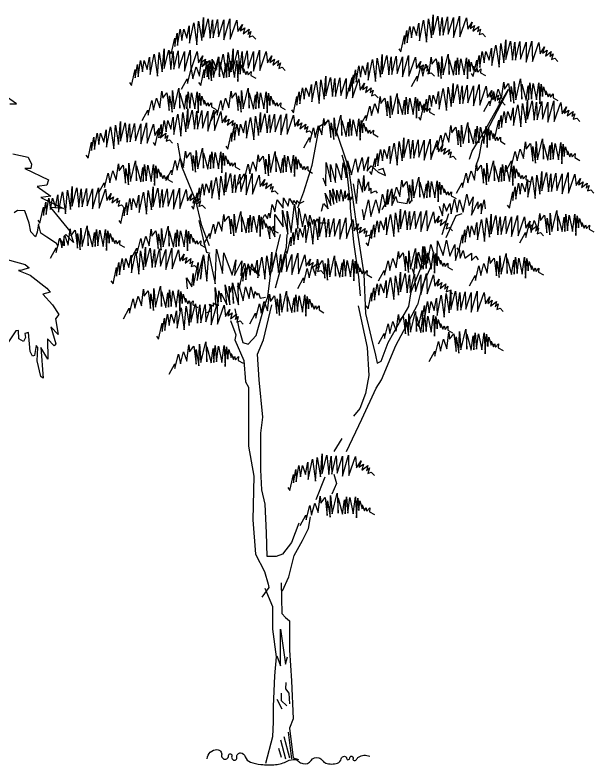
# Model space of a CAD drawing. Header units: millimetres. Extents: x 147.4 to 160.7, y 345.5 to 354.4.
# Drawn here: x 154.05 to 160.68, y 345.82 to 354.41 of the extents above; entities that cross this region are included whole.
import ezdxf

# ---------------------------------------------------------------- set-up
doc = ezdxf.new("R2010")
doc.units = ezdxf.units.MM
doc.header["$LTSCALE"] = 0.1
doc.layers.add('P-ARVORE', color=114, linetype='Continuous')

# ---------------------------------------------------------------- blocks, each defined once
blk = doc.blocks.new('A$C261E4DE9')
at = {"layer": 'P-ARVORE', "linetype": 'Continuous'}
for points in [[(0.8017, 4.3599), (0.8143, 4.3412), (0.8363, 4.4403), (0.8363, 4.388), (0.8504, 4.4703), (0.8536, 4.3955), (0.8693, 4.4946), (0.8803, 4.4254), (0.8913, 4.4946), (0.9101, 4.4403), (0.9243, 4.5151), (0.9274, 4.4085), (0.9525, 4.5339), (0.9714, 4.3992), (0.9824, 4.5432), (1.0012, 4.4254), (1.0122, 4.5656), (1.0122, 4.446), (1.0405, 4.5582), (1.0531, 4.4403), (1.0672, 4.5507), (1.0719, 4.4422), (1.0986, 4.5544), (1.1033, 4.4478), (1.1363, 4.5507), (1.1363, 4.4291), (1.1725, 4.5582), (1.1756, 4.4329), (1.2149, 4.5488), (1.2227, 4.4796), (1.2494, 4.5226), (1.2369, 4.4834), (1.2652, 4.5021), (1.2542, 4.4665), (1.2903, 4.4946), (1.2824, 4.4628), (1.3013, 4.4796), (1.2919, 4.446), (1.3123, 4.4534), (1.3311, 4.4329)], [(2.2048, 4.3753), (2.2173, 4.3566), (2.2393, 4.4557), (2.2393, 4.4034), (2.2535, 4.4857), (2.2566, 4.4109), (2.2723, 4.51), (2.2833, 4.4408), (2.2943, 4.51), (2.3132, 4.4557), (2.3273, 4.5306), (2.3304, 4.424), (2.3556, 4.5493), (2.3744, 4.4146), (2.3854, 4.5586), (2.4043, 4.4408), (2.4153, 4.5811), (2.4153, 4.4614), (2.4435, 4.5736), (2.4561, 4.4557), (2.4702, 4.5661), (2.475, 4.4576), (2.5017, 4.5698), (2.5064, 4.4632), (2.5394, 4.5661), (2.5394, 4.4445), (2.5755, 4.5736), (2.5786, 4.4483), (2.6179, 4.5642), (2.6258, 4.495), (2.6525, 4.538), (2.6399, 4.4988), (2.6682, 4.5175), (2.6572, 4.4819), (2.6933, 4.51), (2.6855, 4.4782), (2.7043, 4.495), (2.6949, 4.4614), (2.7153, 4.4688), (2.7342, 4.4483)], [(2.6476, 4.2237), (2.6601, 4.205), (2.6821, 4.3041), (2.6821, 4.2518), (2.6963, 4.3341), (2.6994, 4.2593), (2.7151, 4.3584), (2.7261, 4.2892), (2.7371, 4.3584), (2.756, 4.3041), (2.7701, 4.3789), (2.7732, 4.2723), (2.7984, 4.3977), (2.8172, 4.263), (2.8282, 4.407), (2.8471, 4.2892), (2.8581, 4.4294), (2.8581, 4.3097), (2.8863, 4.422), (2.8989, 4.3041), (2.913, 4.4145), (2.9178, 4.306), (2.9445, 4.4182), (2.9492, 4.3116), (2.9822, 4.4145), (2.9822, 4.2929), (3.0183, 4.422), (3.0214, 4.2967), (3.0607, 4.4126), (3.0686, 4.3434), (3.0953, 4.3864), (3.0827, 4.3472), (3.111, 4.3659), (3.1, 4.3303), (3.1361, 4.3584), (3.1283, 4.3266), (3.1471, 4.3434), (3.1377, 4.3097), (3.1581, 4.3172), (3.177, 4.2967)], [(0.5606, 4.1683), (0.5732, 4.1495), (0.5952, 4.2487), (0.5952, 4.1963), (0.6093, 4.2786), (0.6124, 4.2038), (0.6281, 4.3029), (0.6391, 4.2337), (0.6501, 4.3029), (0.669, 4.2487), (0.6831, 4.3235), (0.6863, 4.2169), (0.7114, 4.3422), (0.7303, 4.2075), (0.7413, 4.3515), (0.7601, 4.2337), (0.7711, 4.374), (0.7711, 4.2543), (0.7994, 4.3665), (0.8119, 4.2487), (0.8261, 4.359), (0.8308, 4.2505), (0.8575, 4.3628), (0.8622, 4.2562), (0.8952, 4.359), (0.8952, 4.2374), (0.9313, 4.3665), (0.9345, 4.2412), (0.9737, 4.3571), (0.9816, 4.2879), (1.0083, 4.331), (0.9957, 4.2917), (1.024, 4.3104), (1.013, 4.2749), (1.0492, 4.3029), (1.0413, 4.2711), (1.0601, 4.2879), (1.0507, 4.2543), (1.0711, 4.2618), (1.09, 4.2412)], [(0.9824, 4.1683), (0.995, 4.1495), (1.017, 4.2487), (1.017, 4.1963), (1.0311, 4.2786), (1.0343, 4.2038), (1.05, 4.3029), (1.061, 4.2337), (1.072, 4.3029), (1.0908, 4.2487), (1.105, 4.3235), (1.1081, 4.2169), (1.1332, 4.3422), (1.1521, 4.2075), (1.1631, 4.3515), (1.1819, 4.2337), (1.1929, 4.374), (1.1929, 4.2543), (1.2212, 4.3665), (1.2338, 4.2487), (1.2479, 4.359), (1.2526, 4.2505), (1.2793, 4.3628), (1.284, 4.2562), (1.317, 4.359), (1.317, 4.2374), (1.3532, 4.3665), (1.3563, 4.2412), (1.3956, 4.3571), (1.4034, 4.2879), (1.4301, 4.331), (1.4176, 4.2917), (1.4459, 4.3104), (1.4349, 4.2749), (1.471, 4.3029), (1.4631, 4.2711), (1.482, 4.2879), (1.4726, 4.2543), (1.493, 4.2618), (1.5118, 4.2412)], [(0.8787, 4.128), (0.9133, 4.1916), (0.9148, 4.1617), (0.9368, 4.2496), (0.9478, 4.1916), (0.9667, 4.2645), (0.9871, 4.2066), (0.9997, 4.3076), (1.0044, 4.2645), (1.0295, 4.2982), (1.0437, 4.1897), (1.0452, 4.2795), (1.0609, 4.1785), (1.0641, 4.3113), (1.0735, 4.1991), (1.1033, 4.3263), (1.1096, 4.2028), (1.1096, 4.2945), (1.1363, 4.1972), (1.1489, 4.2851), (1.152, 4.1991), (1.1599, 4.3038), (1.1693, 4.2028), (1.1803, 4.2982), (1.2007, 4.1991), (1.2149, 4.3038), (1.2212, 4.1748), (1.229, 4.2945), (1.2369, 4.2197), (1.2432, 4.2776), (1.2573, 4.229), (1.2573, 4.2533), (1.2714, 4.2178), (1.2793, 4.2384), (1.2856, 4.2159), (1.3029, 4.2365), (1.3013, 4.2122), (1.3311, 4.1953)], [(1.8927, 4.135), (1.9053, 4.1163), (1.9273, 4.2154), (1.9273, 4.163), (1.9414, 4.2453), (1.9445, 4.1705), (1.9602, 4.2696), (1.9712, 4.2004), (1.9822, 4.2696), (2.0011, 4.2154), (2.0152, 4.2902), (2.0184, 4.1836), (2.0435, 4.3089), (2.0624, 4.1742), (2.0734, 4.3183), (2.0922, 4.2004), (2.1032, 4.3407), (2.1032, 4.221), (2.1315, 4.3332), (2.144, 4.2154), (2.1582, 4.3257), (2.1629, 4.2173), (2.1896, 4.3295), (2.1943, 4.2229), (2.2273, 4.3257), (2.2273, 4.2042), (2.2634, 4.3332), (2.2666, 4.2079), (2.3059, 4.3239), (2.3137, 4.2547), (2.3404, 4.2977), (2.3278, 4.2584), (2.3561, 4.2771), (2.3451, 4.2416), (2.3813, 4.2696), (2.3734, 4.2378), (2.3923, 4.2547), (2.3828, 4.221), (2.4032, 4.2285), (2.4221, 4.2079)], [(2.2817, 4.1434), (2.3163, 4.207), (2.3179, 4.1771), (2.3399, 4.265), (2.3509, 4.207), (2.3697, 4.2799), (2.3901, 4.222), (2.4027, 4.323), (2.4074, 4.2799), (2.4325, 4.3136), (2.4467, 4.2051), (2.4483, 4.2949), (2.464, 4.1939), (2.4671, 4.3267), (2.4765, 4.2145), (2.5064, 4.3417), (2.5127, 4.2182), (2.5127, 4.3099), (2.5394, 4.2126), (2.5519, 4.3005), (2.5551, 4.2145), (2.5629, 4.3192), (2.5724, 4.2182), (2.5833, 4.3136), (2.6038, 4.2145), (2.6179, 4.3192), (2.6242, 4.1902), (2.632, 4.3099), (2.6399, 4.2351), (2.6462, 4.293), (2.6603, 4.2444), (2.6603, 4.2687), (2.6745, 4.2332), (2.6823, 4.2538), (2.6886, 4.2313), (2.7059, 4.2519), (2.7043, 4.2276), (2.7342, 4.2107)], [(1.5486, 4.0019), (1.5611, 3.9831), (1.5831, 4.0823), (1.5831, 4.0299), (1.5973, 4.1122), (1.6004, 4.0374), (1.6161, 4.1365), (1.6271, 4.0673), (1.6381, 4.1365), (1.657, 4.0823), (1.6711, 4.1571), (1.6742, 4.0505), (1.6994, 4.1758), (1.7182, 4.0411), (1.7292, 4.1851), (1.7481, 4.0673), (1.7591, 4.2076), (1.7591, 4.0879), (1.7874, 4.2001), (1.7999, 4.0823), (1.8141, 4.1926), (1.8188, 4.0841), (1.8455, 4.1964), (1.8502, 4.0898), (1.8832, 4.1926), (1.8832, 4.071), (1.9193, 4.2001), (1.9225, 4.0748), (1.9617, 4.1907), (1.9696, 4.1215), (1.9963, 4.1646), (1.9837, 4.1253), (2.012, 4.144), (2.001, 4.1085), (2.0371, 4.1365), (2.0293, 4.1047), (2.0481, 4.1215), (2.0387, 4.0879), (2.0591, 4.0954), (2.078, 4.0748)], [(2.7245, 3.9918), (2.7591, 4.0554), (2.7607, 4.0255), (2.7827, 4.1134), (2.7937, 4.0554), (2.8125, 4.1283), (2.8329, 4.0704), (2.8455, 4.1714), (2.8502, 4.1283), (2.8753, 4.162), (2.8895, 4.0535), (2.8911, 4.1433), (2.9068, 4.0423), (2.9099, 4.1751), (2.9193, 4.0629), (2.9492, 4.1901), (2.9555, 4.0666), (2.9555, 4.1583), (2.9822, 4.061), (2.9947, 4.1489), (2.9979, 4.0629), (3.0057, 4.1676), (3.0152, 4.0666), (3.0262, 4.162), (3.0466, 4.0629), (3.0607, 4.1676), (3.067, 4.0386), (3.0748, 4.1583), (3.0827, 4.0834), (3.089, 4.1414), (3.1031, 4.0928), (3.1031, 4.1171), (3.1173, 4.0816), (3.1251, 4.1022), (3.1314, 4.0797), (3.1487, 4.1003), (3.1471, 4.076), (3.177, 4.0591)], [(0.6376, 3.9363), (0.6721, 3.9999), (0.6737, 3.97), (0.6957, 4.0579), (0.7067, 3.9999), (0.7255, 4.0729), (0.746, 4.0149), (0.7585, 4.1159), (0.7632, 4.0729), (0.7884, 4.1065), (0.8025, 3.9981), (0.8041, 4.0878), (0.8198, 3.9868), (0.8229, 4.1196), (0.8324, 4.0074), (0.8622, 4.1346), (0.8685, 4.0112), (0.8685, 4.1028), (0.8952, 4.0055), (0.9078, 4.0934), (0.9109, 4.0074), (0.9188, 4.1121), (0.9282, 4.0112), (0.9392, 4.1065), (0.9596, 4.0074), (0.9737, 4.1121), (0.98, 3.9831), (0.9879, 4.1028), (0.9957, 4.028), (1.002, 4.086), (1.0162, 4.0373), (1.0162, 4.0616), (1.0303, 4.0261), (1.0382, 4.0467), (1.0444, 4.0242), (1.0617, 4.0448), (1.0601, 4.0205), (1.09, 4.0037)], [(1.0594, 3.9363), (1.094, 3.9999), (1.0955, 3.97), (1.1175, 4.0579), (1.1285, 3.9999), (1.1474, 4.0729), (1.1678, 4.0149), (1.1804, 4.1159), (1.1851, 4.0729), (1.2102, 4.1065), (1.2243, 3.9981), (1.2259, 4.0878), (1.2416, 3.9868), (1.2448, 4.1196), (1.2542, 4.0074), (1.284, 4.1346), (1.2903, 4.0112), (1.2903, 4.1028), (1.317, 4.0055), (1.3296, 4.0934), (1.3327, 4.0074), (1.3406, 4.1121), (1.35, 4.0112), (1.361, 4.1065), (1.3814, 4.0074), (1.3956, 4.1121), (1.4019, 3.9831), (1.4097, 4.1028), (1.4176, 4.028), (1.4239, 4.086), (1.438, 4.0373), (1.438, 4.0616), (1.4521, 4.0261), (1.46, 4.0467), (1.4663, 4.0242), (1.4836, 4.0448), (1.482, 4.0205), (1.5118, 4.0037)], [(2.3256, 3.9575), (2.3382, 3.9388), (2.3602, 4.0379), (2.3602, 3.9855), (2.3743, 4.0678), (2.3775, 3.993), (2.3932, 4.0921), (2.4042, 4.0229), (2.4152, 4.0921), (2.434, 4.0379), (2.4482, 4.1127), (2.4513, 4.0061), (2.4764, 4.1314), (2.4953, 3.9968), (2.5063, 4.1408), (2.5251, 4.0229), (2.5361, 4.1632), (2.5361, 4.0435), (2.5644, 4.1557), (2.577, 4.0379), (2.5911, 4.1482), (2.5958, 4.0398), (2.6225, 4.152), (2.6273, 4.0454), (2.6602, 4.1482), (2.6602, 4.0267), (2.6964, 4.1557), (2.6995, 4.0304), (2.7388, 4.1464), (2.7466, 4.0772), (2.7733, 4.1202), (2.7608, 4.0809), (2.7891, 4.0996), (2.7781, 4.0641), (2.8142, 4.0921), (2.8063, 4.0603), (2.8252, 4.0772), (2.8158, 4.0435), (2.8362, 4.051), (2.855, 4.0304)], [(2.637, 3.7012), (2.6527, 3.7498), (2.7281, 3.8714), (2.8098, 4.0154), (2.8758, 4.1257), (2.7124, 3.8153), (2.6936, 3.7124), (2.6731, 3.6526)], [(1.9697, 3.9031), (2.0042, 3.9666), (2.0058, 3.9367), (2.0278, 4.0246), (2.0388, 3.9666), (2.0576, 4.0396), (2.0781, 3.9816), (2.0906, 4.0826), (2.0953, 4.0396), (2.1205, 4.0733), (2.1346, 3.9648), (2.1362, 4.0546), (2.1519, 3.9536), (2.155, 4.0863), (2.1645, 3.9741), (2.1943, 4.1013), (2.2006, 3.9779), (2.2006, 4.0695), (2.2273, 3.9723), (2.2399, 4.0602), (2.243, 3.9741), (2.2509, 4.0789), (2.2603, 3.9779), (2.2713, 4.0733), (2.2917, 3.9741), (2.3059, 4.0789), (2.3121, 3.9498), (2.32, 4.0695), (2.3278, 3.9947), (2.3341, 4.0527), (2.3483, 4.0041), (2.3483, 4.0284), (2.3624, 3.9928), (2.3703, 4.0134), (2.3765, 3.991), (2.3938, 4.0115), (2.3923, 3.9872), (2.4221, 3.9704)], [(2.7808, 3.8576), (2.7933, 3.8389), (2.8153, 3.9381), (2.8153, 3.8857), (2.8295, 3.968), (2.8326, 3.8932), (2.8483, 3.9923), (2.8593, 3.9231), (2.8703, 3.9923), (2.8892, 3.9381), (2.9033, 4.0129), (2.9064, 3.9063), (2.9316, 4.0316), (2.9504, 3.8969), (2.9614, 4.0409), (2.9803, 3.9231), (2.9913, 4.0634), (2.9913, 3.9437), (3.0195, 4.0559), (3.0321, 3.9381), (3.0463, 4.0484), (3.051, 3.9399), (3.0777, 4.0521), (3.0824, 3.9455), (3.1154, 4.0484), (3.1154, 3.9268), (3.1515, 4.0559), (3.1546, 3.9306), (3.1939, 4.0465), (3.2018, 3.9773), (3.2285, 4.0203), (3.2159, 3.9811), (3.2442, 3.9998), (3.2332, 3.9642), (3.2693, 3.9923), (3.2615, 3.9605), (3.2803, 3.9773), (3.2709, 3.9437), (3.2913, 3.9511), (3.3102, 3.9306)], [(0.7049, 3.8022), (0.7175, 3.7835), (0.7395, 3.8826), (0.7395, 3.8302), (0.7536, 3.9125), (0.7567, 3.8377), (0.7725, 3.9368), (0.7835, 3.8676), (0.7944, 3.9368), (0.8133, 3.8826), (0.8274, 3.9574), (0.8306, 3.8508), (0.8557, 3.9761), (0.8746, 3.8414), (0.8856, 3.9855), (0.9044, 3.8676), (0.9154, 4.0079), (0.9154, 3.8882), (0.9437, 4.0004), (0.9563, 3.8826), (0.9704, 3.9929), (0.9751, 3.8845), (1.0018, 3.9967), (1.0065, 3.8901), (1.0395, 3.9929), (1.0395, 3.8714), (1.0756, 4.0004), (1.0788, 3.8751), (1.1181, 3.9911), (1.1259, 3.9219), (1.1526, 3.9649), (1.1401, 3.9256), (1.1683, 3.9443), (1.1573, 3.9088), (1.1935, 3.9368), (1.1856, 3.905), (1.2045, 3.9219), (1.195, 3.8882), (1.2155, 3.8957), (1.2343, 3.8751)], [(1.1489, 3.78), (1.1615, 3.7613), (1.1835, 3.8604), (1.1835, 3.808), (1.1976, 3.8903), (1.2008, 3.8155), (1.2165, 3.9146), (1.2275, 3.8454), (1.2385, 3.9146), (1.2573, 3.8604), (1.2715, 3.9352), (1.2746, 3.8286), (1.2997, 3.9539), (1.3186, 3.8193), (1.3296, 3.9633), (1.3484, 3.8454), (1.3594, 3.9857), (1.3594, 3.866), (1.3877, 3.9782), (1.4003, 3.8604), (1.4144, 3.9707), (1.4191, 3.8623), (1.4458, 3.9745), (1.4506, 3.8679), (1.4835, 3.9707), (1.4835, 3.8492), (1.5197, 3.9782), (1.5228, 3.8529), (1.5621, 3.9689), (1.5699, 3.8997), (1.5967, 3.9427), (1.5841, 3.9034), (1.6124, 3.9221), (1.6014, 3.8866), (1.6375, 3.9146), (1.6296, 3.8828), (1.6485, 3.8997), (1.6391, 3.866), (1.6595, 3.8735), (1.6783, 3.8529)], [(1.6255, 3.7699), (1.6601, 3.8335), (1.6617, 3.8036), (1.6837, 3.8915), (1.6947, 3.8335), (1.7135, 3.9065), (1.7339, 3.8485), (1.7465, 3.9495), (1.7512, 3.9065), (1.7764, 3.9401), (1.7905, 3.8317), (1.7921, 3.9214), (1.8078, 3.8204), (1.8109, 3.9532), (1.8203, 3.841), (1.8502, 3.9682), (1.8565, 3.8447), (1.8565, 3.9364), (1.8832, 3.8391), (1.8957, 3.927), (1.8989, 3.841), (1.9067, 3.9457), (1.9162, 3.8447), (1.9272, 3.9401), (1.9476, 3.841), (1.9617, 3.9457), (1.968, 3.8167), (1.9759, 3.9364), (1.9837, 3.8616), (1.99, 3.9196), (2.0041, 3.8709), (2.0041, 3.8952), (2.0183, 3.8597), (2.0261, 3.8803), (2.0324, 3.8578), (2.0497, 3.8784), (2.0481, 3.8541), (2.078, 3.8373)], [(0.2942, 3.7245), (0.3067, 3.7058), (0.3287, 3.8049), (0.3287, 3.7526), (0.3429, 3.8349), (0.346, 3.7601), (0.3617, 3.8592), (0.3727, 3.79), (0.3837, 3.8592), (0.4026, 3.8049), (0.4167, 3.8797), (0.4198, 3.7731), (0.445, 3.8984), (0.4638, 3.7638), (0.4748, 3.9078), (0.4937, 3.79), (0.5047, 3.9302), (0.5047, 3.8105), (0.533, 3.9228), (0.5455, 3.8049), (0.5597, 3.9153), (0.5644, 3.8068), (0.5911, 3.919), (0.5958, 3.8124), (0.6288, 3.9153), (0.6288, 3.7937), (0.6649, 3.9228), (0.6681, 3.7975), (0.7073, 3.9134), (0.7152, 3.8442), (0.7419, 3.8872), (0.7293, 3.848), (0.7576, 3.8667), (0.7466, 3.8311), (0.7827, 3.8592), (0.7749, 3.8274), (0.7937, 3.8442), (0.7843, 3.8105), (0.8047, 3.818), (0.8236, 3.7975)], [(2.4026, 3.7256), (2.4372, 3.7892), (2.4387, 3.7592), (2.4607, 3.8471), (2.4717, 3.7892), (2.4906, 3.8621), (2.511, 3.8041), (2.5236, 3.9051), (2.5283, 3.8621), (2.5534, 3.8958), (2.5676, 3.7873), (2.5691, 3.8771), (2.5848, 3.7761), (2.588, 3.9089), (2.5974, 3.7966), (2.6273, 3.9238), (2.6335, 3.8004), (2.6335, 3.892), (2.6602, 3.7948), (2.6728, 3.8827), (2.6759, 3.7966), (2.6838, 3.9014), (2.6932, 3.8004), (2.7042, 3.8958), (2.7246, 3.7966), (2.7388, 3.9014), (2.7451, 3.7723), (2.7529, 3.892), (2.7608, 3.8172), (2.7671, 3.8752), (2.7812, 3.8266), (2.7812, 3.8509), (2.7953, 3.8153), (2.8032, 3.8359), (2.8095, 3.8135), (2.8268, 3.834), (2.8252, 3.8097), (2.855, 3.7929)], [(2.0259, 3.6247), (2.0385, 3.606), (2.0605, 3.7051), (2.0605, 3.6527), (2.0746, 3.735), (2.0777, 3.6602), (2.0935, 3.7593), (2.1045, 3.6901), (2.1155, 3.7593), (2.1343, 3.7051), (2.1484, 3.7799), (2.1516, 3.6733), (2.1767, 3.7986), (2.1956, 3.664), (2.2066, 3.808), (2.2254, 3.6901), (2.2364, 3.8304), (2.2364, 3.7107), (2.2647, 3.8229), (2.2773, 3.7051), (2.2914, 3.8154), (2.2961, 3.707), (2.3228, 3.8192), (2.3275, 3.7126), (2.3605, 3.8154), (2.3605, 3.6939), (2.3966, 3.8229), (2.3998, 3.6976), (2.4391, 3.8136), (2.4469, 3.7444), (2.4736, 3.7874), (2.4611, 3.7481), (2.4893, 3.7668), (2.4783, 3.7313), (2.5145, 3.7593), (2.5066, 3.7275), (2.5255, 3.7444), (2.516, 3.7107), (2.5365, 3.7182), (2.5553, 3.6976)], [(2.8577, 3.6257), (2.8923, 3.6893), (2.8939, 3.6594), (2.9159, 3.7473), (2.9269, 3.6893), (2.9457, 3.7623), (2.9661, 3.7043), (2.9787, 3.8053), (2.9834, 3.7623), (3.0086, 3.7959), (3.0227, 3.6874), (3.0243, 3.7772), (3.04, 3.6762), (3.0431, 3.809), (3.0525, 3.6968), (3.0824, 3.824), (3.0887, 3.7005), (3.0887, 3.7922), (3.1154, 3.6949), (3.1279, 3.7828), (3.1311, 3.6968), (3.1389, 3.8015), (3.1484, 3.7005), (3.1594, 3.7959), (3.1798, 3.6968), (3.1939, 3.8015), (3.2002, 3.6725), (3.2081, 3.7922), (3.2159, 3.7174), (3.2222, 3.7753), (3.2363, 3.7267), (3.2363, 3.751), (3.2505, 3.7155), (3.2583, 3.7361), (3.2646, 3.7136), (3.2819, 3.7342), (3.2803, 3.7099), (3.3102, 3.6931)], [(0.7819, 3.5703), (0.8164, 3.6338), (0.818, 3.6039), (0.84, 3.6918), (0.851, 3.6338), (0.8699, 3.7068), (0.8903, 3.6488), (0.9028, 3.7498), (0.9076, 3.7068), (0.9327, 3.7405), (0.9468, 3.632), (0.9484, 3.7217), (0.9641, 3.6208), (0.9673, 3.7535), (0.9767, 3.6413), (1.0065, 3.7685), (1.0128, 3.6451), (1.0128, 3.7367), (1.0395, 3.6395), (1.0521, 3.7274), (1.0552, 3.6413), (1.0631, 3.7461), (1.0725, 3.6451), (1.0835, 3.7405), (1.1039, 3.6413), (1.1181, 3.7461), (1.1243, 3.617), (1.1322, 3.7367), (1.1401, 3.6619), (1.1463, 3.7199), (1.1605, 3.6713), (1.1605, 3.6956), (1.1746, 3.66), (1.1825, 3.6806), (1.1888, 3.6582), (1.206, 3.6787), (1.2045, 3.6544), (1.2343, 3.6376)], [(1.2259, 3.5481), (1.2605, 3.6117), (1.262, 3.5817), (1.284, 3.6696), (1.295, 3.6117), (1.3139, 3.6846), (1.3343, 3.6266), (1.3469, 3.7276), (1.3516, 3.6846), (1.3767, 3.7183), (1.3909, 3.6098), (1.3924, 3.6996), (1.4081, 3.5986), (1.4113, 3.7314), (1.4207, 3.6191), (1.4506, 3.7463), (1.4568, 3.6229), (1.4568, 3.7145), (1.4835, 3.6173), (1.4961, 3.7052), (1.4993, 3.6191), (1.5071, 3.7239), (1.5165, 3.6229), (1.5275, 3.7183), (1.548, 3.6191), (1.5621, 3.7239), (1.5684, 3.5948), (1.5762, 3.7145), (1.5841, 3.6397), (1.5904, 3.6977), (1.6045, 3.6491), (1.6045, 3.6734), (1.6186, 3.6378), (1.6265, 3.6584), (1.6328, 3.636), (1.6501, 3.6565), (1.6485, 3.6322), (1.6783, 3.6154)], [(1.74, 3.5871), (1.7589, 3.5366), (1.762, 3.6806), (1.7903, 3.5628), (1.7871, 3.6675), (1.8186, 3.5572), (1.8233, 3.6731), (1.8547, 3.574), (1.8657, 3.6769), (1.883, 3.5871), (1.8908, 3.69), (1.916, 3.6039), (1.9411, 3.7031), (1.9552, 3.6208), (1.9804, 3.7105), (1.9914, 3.6301), (2.0196, 3.7143), (2.0118, 3.6264), (2.0369, 3.66), (2.0793, 3.6208), (2.1233, 3.6002), (2.1092, 3.6432), (2.0793, 3.6339)], [(0.3711, 3.4926), (0.4057, 3.5562), (0.4073, 3.5263), (0.4293, 3.6142), (0.4403, 3.5562), (0.4591, 3.6291), (0.4795, 3.5712), (0.4921, 3.6721), (0.4968, 3.6291), (0.522, 3.6628), (0.5361, 3.5543), (0.5377, 3.6441), (0.5534, 3.5431), (0.5565, 3.6759), (0.5659, 3.5637), (0.5958, 3.6909), (0.6021, 3.5674), (0.6021, 3.6591), (0.6288, 3.5618), (0.6413, 3.6497), (0.6445, 3.5637), (0.6523, 3.6684), (0.6618, 3.5674), (0.6728, 3.6628), (0.6932, 3.5637), (0.7073, 3.6684), (0.7136, 3.5394), (0.7215, 3.6591), (0.7293, 3.5842), (0.7356, 3.6422), (0.7497, 3.5936), (0.7497, 3.6179), (0.7639, 3.5824), (0.7717, 3.6029), (0.778, 3.5805), (0.7953, 3.6011), (0.7937, 3.5768), (0.8236, 3.5599)], [(2.558, 3.4926), (2.5926, 3.5562), (2.5942, 3.5263), (2.6161, 3.6142), (2.6271, 3.5562), (2.646, 3.6291), (2.6664, 3.5712), (2.679, 3.6721), (2.6837, 3.6291), (2.7088, 3.6628), (2.723, 3.5543), (2.7245, 3.6441), (2.7402, 3.5431), (2.7434, 3.6759), (2.7528, 3.5637), (2.7827, 3.6909), (2.7889, 3.5674), (2.7889, 3.6591), (2.8157, 3.5618), (2.8282, 3.6497), (2.8314, 3.5637), (2.8392, 3.6684), (2.8486, 3.5674), (2.8596, 3.6628), (2.8801, 3.5637), (2.8942, 3.6684), (2.9005, 3.5394), (2.9083, 3.6591), (2.9162, 3.5842), (2.9225, 3.6422), (2.9366, 3.5936), (2.9366, 3.6179), (2.9508, 3.5824), (2.9586, 3.6029), (2.9649, 3.5805), (2.9822, 3.6011), (2.9806, 3.5768), (3.0104, 3.5599)], [(2.8677, 3.4201), (2.8803, 3.4014), (2.9023, 3.5005), (2.9023, 3.4481), (2.9164, 3.5304), (2.9196, 3.4556), (2.9353, 3.5547), (2.9463, 3.4855), (2.9573, 3.5547), (2.9761, 3.5005), (2.9903, 3.5753), (2.9934, 3.4687), (3.0185, 3.594), (3.0374, 3.4593), (3.0484, 3.6033), (3.0672, 3.4855), (3.0782, 3.6258), (3.0782, 3.5061), (3.1065, 3.6183), (3.1191, 3.5005), (3.1332, 3.6108), (3.1379, 3.5024), (3.1646, 3.6146), (3.1693, 3.508), (3.2023, 3.6108), (3.2023, 3.4893), (3.2385, 3.6183), (3.2416, 3.493), (3.2809, 3.609), (3.2887, 3.5398), (3.3154, 3.5828), (3.3029, 3.5435), (3.3311, 3.5622), (3.3202, 3.5267), (3.3563, 3.5547), (3.3484, 3.5229), (3.3673, 3.5398), (3.3579, 3.5061), (3.3783, 3.5136), (3.3971, 3.493)], [(0.938, 3.4139), (0.9506, 3.3952), (0.9726, 3.4943), (0.9726, 3.442), (0.9867, 3.5242), (0.9899, 3.4494), (1.0056, 3.5486), (1.0166, 3.4794), (1.0276, 3.5486), (1.0464, 3.4943), (1.0606, 3.5691), (1.0637, 3.4625), (1.0888, 3.5878), (1.1077, 3.4532), (1.1187, 3.5972), (1.1375, 3.4794), (1.1485, 3.6196), (1.1485, 3.4999), (1.1768, 3.6121), (1.1894, 3.4943), (1.2035, 3.6047), (1.2082, 3.4962), (1.2349, 3.6084), (1.2396, 3.5018), (1.2726, 3.6047), (1.2726, 3.4831), (1.3088, 3.6121), (1.3119, 3.4868), (1.3512, 3.6028), (1.359, 3.5336), (1.3857, 3.5766), (1.3732, 3.5373), (1.4014, 3.556), (1.3905, 3.5205), (1.4266, 3.5486), (1.4187, 3.5168), (1.4376, 3.5336), (1.4282, 3.4999), (1.4486, 3.5074), (1.4674, 3.4868)], [(1.927, 3.5497), (1.9474, 3.43), (1.9584, 3.5796), (1.9835, 3.4992), (1.9914, 3.6002), (1.9945, 3.5067), (2.0196, 3.5628), (2.0228, 3.5067), (2.0338, 3.5235), (2.0338, 3.4936), (2.0621, 3.5067), (2.0731, 3.4936)], [(2.1029, 3.3928), (2.1374, 3.4564), (2.139, 3.4264), (2.161, 3.5143), (2.172, 3.4564), (2.1909, 3.5293), (2.2113, 3.4713), (2.2238, 3.5723), (2.2286, 3.5293), (2.2537, 3.563), (2.2678, 3.4545), (2.2694, 3.5443), (2.2851, 3.4433), (2.2883, 3.576), (2.2977, 3.4638), (2.3275, 3.591), (2.3338, 3.4676), (2.3338, 3.5592), (2.3605, 3.462), (2.3731, 3.5499), (2.3762, 3.4638), (2.3841, 3.5686), (2.3935, 3.4676), (2.4045, 3.563), (2.4249, 3.4638), (2.4391, 3.5686), (2.4453, 3.4395), (2.4532, 3.5592), (2.4611, 3.4844), (2.4673, 3.5424), (2.4815, 3.4938), (2.4815, 3.5181), (2.4956, 3.4825), (2.5035, 3.5031), (2.5098, 3.4807), (2.527, 3.5012), (2.5255, 3.4769), (2.5553, 3.4601)], [(0, 3.3276), (0.0126, 3.3089), (0.0346, 3.408), (0.0346, 3.3557), (0.0487, 3.438), (0.0518, 3.3632), (0.0676, 3.4623), (0.0785, 3.3931), (0.0895, 3.4623), (0.1084, 3.408), (0.1225, 3.4828), (0.1257, 3.3762), (0.1508, 3.5016), (0.1697, 3.3669), (0.1807, 3.5109), (0.1995, 3.3931), (0.2105, 3.5333), (0.2105, 3.4136), (0.2388, 3.5259), (0.2513, 3.408), (0.2655, 3.5184), (0.2702, 3.4099), (0.2969, 3.5221), (0.3016, 3.4155), (0.3346, 3.5184), (0.3346, 3.3968), (0.3707, 3.5259), (0.3739, 3.4006), (0.4132, 3.5165), (0.421, 3.4473), (0.4477, 3.4903), (0.4351, 3.4511), (0.4634, 3.4698), (0.4524, 3.4342), (0.4886, 3.4623), (0.4807, 3.4305), (0.4996, 3.4473), (0.4901, 3.4136), (0.5106, 3.4211), (0.5294, 3.4006)], [(0.494, 3.3252), (0.5066, 3.3065), (0.5285, 3.4056), (0.5285, 3.3532), (0.5427, 3.4355), (0.5458, 3.3607), (0.5615, 3.4598), (0.5725, 3.3906), (0.5835, 3.4598), (0.6024, 3.4056), (0.6165, 3.4804), (0.6197, 3.3738), (0.6448, 3.4991), (0.6636, 3.3644), (0.6746, 3.5084), (0.6935, 3.3906), (0.7045, 3.5309), (0.7045, 3.4112), (0.7328, 3.5234), (0.7453, 3.4056), (0.7595, 3.5159), (0.7642, 3.4074), (0.7909, 3.5197), (0.7956, 3.4131), (0.8286, 3.5159), (0.8286, 3.3944), (0.8647, 3.5234), (0.8679, 3.3981), (0.9071, 3.514), (0.915, 3.4448), (0.9417, 3.4879), (0.9291, 3.4486), (0.9574, 3.4673), (0.9464, 3.4318), (0.9825, 3.4598), (0.9747, 3.428), (0.9935, 3.4448), (0.9841, 3.4112), (1.0045, 3.4187), (1.0234, 3.3981)], [(1.7337, 3.3833), (1.7447, 3.43), (1.773, 3.3963), (1.7557, 3.4936), (1.7903, 3.4169), (1.784, 3.5104), (1.8091, 3.4263), (1.8013, 3.5198), (1.8264, 3.4356), (1.8264, 3.5104), (1.8437, 3.4431), (1.8516, 3.516), (1.8657, 3.4431), (1.8767, 3.5067), (1.8767, 3.4599), (1.8971, 3.4899), (1.894, 3.4525), (1.9222, 3.473), (1.905, 3.4468)], [(1.9804, 3.3926), (1.9914, 3.329), (2.0196, 3.4525), (2.0338, 3.3496), (2.0652, 3.4525), (2.084, 3.3702), (2.1045, 3.4861), (2.1233, 3.4094), (2.1375, 3.516), (2.1327, 3.4225), (2.1626, 3.5198), (2.1626, 3.4169), (2.1877, 3.473), (2.194, 3.4394), (2.2553, 3.43), (2.2616, 3.4599), (2.2694, 3.43), (2.2867, 3.4525)], [(2.4516, 3.4132), (2.4721, 3.3533), (2.4799, 3.43), (2.4972, 3.3833), (2.5161, 3.43), (2.5255, 3.3664), (2.5443, 3.4562), (2.5616, 3.3758), (2.5757, 3.4525), (2.5977, 3.3758), (2.6197, 3.4861), (2.6339, 3.4169), (2.659, 3.4693), (2.648, 3.3589), (2.6873, 3.4394), (2.6873, 3.3963), (2.7077, 3.43), (2.7077, 3.3664), (2.7266, 3.4525), (2.7328, 3.3963)], [(1.3724, 3.3328), (1.3866, 3.3627), (1.4023, 3.3365), (1.4117, 3.3702), (1.4195, 3.3421), (1.4305, 3.4225), (1.4478, 3.3795), (1.462, 3.4525), (1.4981, 3.4001), (1.5012, 3.4637), (1.5295, 3.4132), (1.5374, 3.4599), (1.5594, 3.4225), (1.5625, 3.4468), (1.5798, 3.4263), (1.5829, 3.4468), (1.5986, 3.43), (1.6269, 3.4431)], [(1.4054, 3.2692), (1.4164, 3.2131), (1.4195, 3.286), (1.4478, 3.2262), (1.4478, 3.3627), (1.4981, 3.286), (1.495, 3.3889), (1.5264, 3.243), (1.5232, 3.3833), (1.5484, 3.2523), (1.5688, 3.4263), (1.5876, 3.2766), (1.5939, 3.4001), (1.6159, 3.286), (1.6332, 3.3664), (1.652, 3.286), (1.6615, 3.3589), (1.6772, 3.3028), (1.6866, 3.3328), (1.6945, 3.3122), (1.7086, 3.3365), (1.7117, 3.3122), (1.762, 3.3122)], [(2.0043, 3.189), (2.0169, 3.1702), (2.0389, 3.2694), (2.0389, 3.217), (2.053, 3.2993), (2.0562, 3.2245), (2.0719, 3.3236), (2.0829, 3.2544), (2.0939, 3.3236), (2.1127, 3.2694), (2.1269, 3.3442), (2.13, 3.2376), (2.1551, 3.3629), (2.174, 3.2282), (2.185, 3.3722), (2.2038, 3.2544), (2.2148, 3.3947), (2.2148, 3.275), (2.2431, 3.3872), (2.2557, 3.2694), (2.2698, 3.3797), (2.2745, 3.2712), (2.3012, 3.3835), (2.3059, 3.2769), (2.3389, 3.3797), (2.3389, 3.2582), (2.3751, 3.3872), (2.3782, 3.2619), (2.4175, 3.3778), (2.4253, 3.3086), (2.452, 3.3517), (2.4395, 3.3124), (2.4677, 3.3311), (2.4568, 3.2956), (2.4929, 3.3236), (2.485, 3.2918), (2.5039, 3.3086), (2.4945, 3.275), (2.5149, 3.2825), (2.5337, 3.2619)], [(1.015, 3.182), (1.0496, 3.2456), (1.0511, 3.2157), (1.0731, 3.3036), (1.0841, 3.2456), (1.103, 3.3185), (1.1234, 3.2605), (1.136, 3.3615), (1.1407, 3.3185), (1.1658, 3.3522), (1.1799, 3.2437), (1.1815, 3.3335), (1.1972, 3.2325), (1.2004, 3.3653), (1.2098, 3.2531), (1.2396, 3.3802), (1.2459, 3.2568), (1.2459, 3.3484), (1.2726, 3.2512), (1.2852, 3.3391), (1.2883, 3.2531), (1.2962, 3.3578), (1.3056, 3.2568), (1.3166, 3.3522), (1.337, 3.2531), (1.3512, 3.3578), (1.3575, 3.2287), (1.3653, 3.3484), (1.3732, 3.2736), (1.3795, 3.3316), (1.3936, 3.283), (1.3936, 3.3073), (1.4077, 3.2718), (1.4156, 3.2923), (1.4219, 3.2699), (1.4391, 3.2905), (1.4376, 3.2662), (1.4674, 3.2493)], [(1.511, 3.1427), (1.5235, 3.124), (1.5455, 3.2231), (1.5455, 3.1708), (1.5597, 3.2531), (1.5628, 3.1783), (1.5785, 3.2774), (1.5895, 3.2082), (1.6005, 3.2774), (1.6193, 3.2231), (1.6335, 3.298), (1.6366, 3.1914), (1.6618, 3.3167), (1.6806, 3.182), (1.6916, 3.326), (1.7105, 3.2082), (1.7215, 3.3485), (1.7215, 3.2288), (1.7497, 3.341), (1.7623, 3.2231), (1.7764, 3.3335), (1.7812, 3.225), (1.8079, 3.3372), (1.8126, 3.2306), (1.8456, 3.3335), (1.8456, 3.2119), (1.8817, 3.341), (1.8848, 3.2157), (1.9241, 3.3316), (1.932, 3.2624), (1.9587, 3.3054), (1.9461, 3.2662), (1.9744, 3.2849), (1.9634, 3.2493), (1.9995, 3.2774), (1.9917, 3.2456), (2.0105, 3.2624), (2.0011, 3.2288), (2.0215, 3.2362), (2.0404, 3.2157)], [(2.4689, 3.2411), (2.5098, 3.3683)], [(2.4941, 3.2224), (2.5553, 3.3552), (2.5915, 3.3683)], [(2.5594, 3.1581), (2.5719, 3.1394), (2.5939, 3.2386), (2.5939, 3.1862), (2.6081, 3.2685), (2.6112, 3.1937), (2.6269, 3.2928), (2.6379, 3.2236), (2.6489, 3.2928), (2.6678, 3.2386), (2.6819, 3.3134), (2.685, 3.2068), (2.7102, 3.3321), (2.729, 3.1974), (2.74, 3.3414), (2.7589, 3.2236), (2.7699, 3.3639), (2.7699, 3.2442), (2.7981, 3.3564), (2.8107, 3.2386), (2.8249, 3.3489), (2.8296, 3.2404), (2.8563, 3.3526), (2.861, 3.246), (2.894, 3.3489), (2.894, 3.2273), (2.9301, 3.3564), (2.9332, 3.2311), (2.9725, 3.347), (2.9804, 3.2778), (3.0071, 3.3208), (2.9945, 3.2816), (3.0228, 3.3003), (3.0118, 3.2647), (3.0479, 3.2928), (3.0401, 3.261), (3.0589, 3.2778), (3.0495, 3.2442), (3.0699, 3.2516), (3.0888, 3.2311)], [(2.9447, 3.1882), (2.9793, 3.2517), (2.9808, 3.2218), (3.0028, 3.3097), (3.0138, 3.2517), (3.0327, 3.3247), (3.0531, 3.2667), (3.0657, 3.3677), (3.0704, 3.3247), (3.0955, 3.3583), (3.1096, 3.2499), (3.1112, 3.3396), (3.1269, 3.2387), (3.1301, 3.3714), (3.1395, 3.2592), (3.1693, 3.3864), (3.1756, 3.263), (3.1756, 3.3546), (3.2023, 3.2574), (3.2149, 3.3453), (3.218, 3.2592), (3.2259, 3.364), (3.2353, 3.263), (3.2463, 3.3583), (3.2667, 3.2592), (3.2809, 3.364), (3.2872, 3.2349), (3.295, 3.3546), (3.3029, 3.2798), (3.3092, 3.3378), (3.3233, 3.2891), (3.3233, 3.3135), (3.3374, 3.2779), (3.3453, 3.2985), (3.3516, 3.2761), (3.3689, 3.2966), (3.3673, 3.2723), (3.3971, 3.2555)], [(0.077, 3.0957), (0.1115, 3.1593), (0.1131, 3.1294), (0.1351, 3.2173), (0.1461, 3.1593), (0.1649, 3.2322), (0.1854, 3.1743), (0.1979, 3.2753), (0.2026, 3.2322), (0.2278, 3.2659), (0.2419, 3.1574), (0.2435, 3.2472), (0.2592, 3.1462), (0.2623, 3.279), (0.2718, 3.1668), (0.3016, 3.294), (0.3079, 3.1705), (0.3079, 3.2622), (0.3346, 3.1649), (0.3472, 3.2528), (0.3503, 3.1668), (0.3582, 3.2715), (0.3676, 3.1705), (0.3786, 3.2659), (0.399, 3.1668), (0.4132, 3.2715), (0.4194, 3.1425), (0.4273, 3.2622), (0.4351, 3.1874), (0.4414, 3.2453), (0.4556, 3.1967), (0.4556, 3.221), (0.4697, 3.1855), (0.4776, 3.2061), (0.4838, 3.1836), (0.5011, 3.2042), (0.4996, 3.1799), (0.5294, 3.163)], [(0.571, 3.0932), (0.6055, 3.1568), (0.6071, 3.1269), (0.6291, 3.2148), (0.6401, 3.1568), (0.6589, 3.2298), (0.6794, 3.1718), (0.6919, 3.2728), (0.6966, 3.2298), (0.7218, 3.2634), (0.7359, 3.155), (0.7375, 3.2447), (0.7532, 3.1437), (0.7563, 3.2765), (0.7658, 3.1643), (0.7956, 3.2915), (0.8019, 3.1681), (0.8019, 3.2597), (0.8286, 3.1624), (0.8412, 3.2503), (0.8443, 3.1643), (0.8522, 3.269), (0.8616, 3.1681), (0.8726, 3.2634), (0.893, 3.1643), (0.9071, 3.269), (0.9134, 3.14), (0.9213, 3.2597), (0.9291, 3.1849), (0.9354, 3.2429), (0.9496, 3.1942), (0.9496, 3.2185), (0.9637, 3.183), (0.9716, 3.2036), (0.9778, 3.1811), (0.9951, 3.2017), (0.9935, 3.1774), (1.0234, 3.1606)], [(0.4471, 2.9578), (0.4597, 2.9391), (0.4817, 3.0383), (0.4817, 2.9859), (0.4958, 3.0682), (0.499, 2.9934), (0.5147, 3.0925), (0.5257, 3.0233), (0.5367, 3.0925), (0.5555, 3.0383), (0.5697, 3.1131), (0.5728, 3.0065), (0.5979, 3.1318), (0.6168, 2.9971), (0.6278, 3.1411), (0.6466, 3.0233), (0.6576, 3.1636), (0.6576, 3.0439), (0.6859, 3.1561), (0.6985, 3.0383), (0.7126, 3.1486), (0.7173, 3.0401), (0.744, 3.1523), (0.7487, 3.0457), (0.7817, 3.1486), (0.7817, 3.027), (0.8179, 3.1561), (0.821, 3.0308), (0.8603, 3.1467), (0.8681, 3.0775), (0.8948, 3.1206), (0.8823, 3.0813), (0.9105, 3.1), (0.8995, 3.0644), (0.9357, 3.0925), (0.9278, 3.0607), (0.9467, 3.0775), (0.9372, 3.0439), (0.9577, 3.0514), (0.9765, 3.0308)], [(2.2867, 3.0316), (2.2977, 2.998), (2.3087, 3.1027), (2.3118, 3.0316), (2.326, 3.1326), (2.3448, 3.0616), (2.3511, 3.1663), (2.3652, 3.0616), (2.3621, 3.1663), (2.3794, 3.0653), (2.4014, 3.1794), (2.4375, 3.056), (2.4406, 3.2018), (2.4768, 3.1121), (2.4972, 3.2056), (2.5161, 3.1083), (2.5475, 3.1794), (2.5506, 3.0821), (2.5726, 3.1551), (2.5805, 3.0952), (2.5977, 3.142), (2.6087, 3.0952), (2.648, 3.1252), (2.648, 3.0821), (2.6763, 3.1083), (2.6904, 3.0859)], [(0.9153, 2.9082), (0.909, 2.9755), (0.9404, 2.9213), (0.9483, 3.0017), (0.9514, 2.9288), (0.9797, 3.0691), (0.9734, 2.9587), (1.0095, 3.1083), (0.9938, 2.9681), (1.0127, 3.1158), (1.0331, 2.955), (1.0441, 3.1195), (1.0834, 2.9381), (1.0912, 3.1495), (1.1274, 3.0017), (1.1368, 3.1289), (1.1871, 2.9924), (1.209, 3.0859), (1.2012, 2.9886), (1.2452, 3.0784), (1.2405, 2.9886), (1.2625, 3.0653), (1.2735, 3.0223), (1.2907, 3.0447), (1.3551, 2.9886), (1.319, 3.0391)], [(1.218, 2.927), (1.2306, 2.9083), (1.2526, 3.0074), (1.2526, 2.9551), (1.2667, 3.0374), (1.2699, 2.9626), (1.2856, 3.0617), (1.2966, 2.9925), (1.3076, 3.0617), (1.3264, 3.0074), (1.3405, 3.0823), (1.3437, 2.9757), (1.3688, 3.101), (1.3877, 2.9663), (1.3987, 3.1103), (1.4175, 2.9925), (1.4285, 3.1328), (1.4285, 3.0131), (1.4568, 3.1253), (1.4694, 3.0074), (1.4835, 3.1178), (1.4882, 3.0093), (1.5149, 3.1215), (1.5196, 3.0149), (1.5526, 3.1178), (1.5526, 2.9962), (1.5888, 3.1253), (1.5919, 3), (1.6312, 3.1159), (1.639, 3.0467), (1.6657, 3.0897), (1.6532, 3.0505), (1.6814, 3.0692), (1.6704, 3.0336), (1.7066, 3.0617), (1.6987, 3.0299), (1.7176, 3.0467), (1.7081, 3.0131), (1.7286, 3.0205), (1.7474, 3)], [(2.0813, 2.957), (2.1159, 3.0206), (2.1174, 2.9907), (2.1394, 3.0786), (2.1504, 3.0206), (2.1693, 3.0936), (2.1897, 3.0356), (2.2023, 3.1366), (2.207, 3.0936), (2.2321, 3.1272), (2.2462, 3.0188), (2.2478, 3.1085), (2.2635, 3.0075), (2.2667, 3.1403), (2.2761, 3.0281), (2.3059, 3.1553), (2.3122, 3.0319), (2.3122, 3.1235), (2.3389, 3.0262), (2.3515, 3.1141), (2.3546, 3.0281), (2.3625, 3.1328), (2.3719, 3.0319), (2.3829, 3.1272), (2.4033, 3.0281), (2.4175, 3.1328), (2.4238, 3.0038), (2.4316, 3.1235), (2.4395, 3.0487), (2.4458, 3.1067), (2.4599, 3.058), (2.4599, 3.0823), (2.474, 3.0468), (2.4819, 3.0674), (2.4882, 3.0449), (2.5054, 3.0655), (2.5039, 3.0412), (2.5337, 3.0244)], [(2.6363, 2.9262), (2.6709, 2.9898), (2.6725, 2.9599), (2.6945, 3.0478), (2.7055, 2.9898), (2.7243, 3.0628), (2.7447, 3.0048), (2.7573, 3.1058), (2.762, 3.0628), (2.7872, 3.0964), (2.8013, 2.9879), (2.8029, 3.0777), (2.8186, 2.9767), (2.8217, 3.1095), (2.8311, 2.9973), (2.861, 3.1245), (2.8673, 3.001), (2.8673, 3.0927), (2.894, 2.9954), (2.9065, 3.0833), (2.9097, 2.9973), (2.9175, 3.102), (2.927, 3.001), (2.938, 3.0964), (2.9584, 2.9973), (2.9725, 3.102), (2.9788, 2.973), (2.9867, 3.0927), (2.9945, 3.0179), (3.0008, 3.0758), (3.0149, 3.0272), (3.0149, 3.0515), (3.0291, 3.016), (3.0369, 3.0366), (3.0432, 3.0141), (3.0605, 3.0347), (3.0589, 3.0104), (3.0888, 2.9936)], [(1.5879, 2.9108), (1.6225, 2.9744), (1.6241, 2.9445), (1.6461, 3.0324), (1.657, 2.9744), (1.6759, 3.0473), (1.6963, 2.9894), (1.7089, 3.0904), (1.7136, 3.0473), (1.7387, 3.081), (1.7529, 2.9725), (1.7544, 3.0623), (1.7702, 2.9613), (1.7733, 3.0941), (1.7827, 2.9819), (1.8126, 3.1091), (1.8189, 2.9856), (1.8189, 3.0773), (1.8456, 2.98), (1.8581, 3.0679), (1.8613, 2.9819), (1.8691, 3.0866), (1.8785, 2.9856), (1.8895, 3.081), (1.91, 2.9819), (1.9241, 3.0866), (1.9304, 2.9576), (1.9382, 3.0773), (1.9461, 3.0025), (1.9524, 3.0604), (1.9665, 3.0118), (1.9665, 3.0361), (1.9807, 3.0006), (1.9885, 3.0212), (1.9948, 2.9987), (2.0121, 3.0193), (2.0105, 2.995), (2.0404, 2.9781)], [(2.0043, 2.8038), (2.0169, 2.7851), (2.0389, 2.8842), (2.0389, 2.8318), (2.053, 2.9141), (2.0562, 2.8393), (2.0719, 2.9384), (2.0829, 2.8692), (2.0939, 2.9384), (2.1127, 2.8842), (2.1269, 2.959), (2.13, 2.8524), (2.1551, 2.9777), (2.174, 2.843), (2.185, 2.987), (2.2038, 2.8692), (2.2148, 3.0095), (2.2148, 2.8898), (2.2431, 3.002), (2.2557, 2.8842), (2.2698, 2.9945), (2.2745, 2.8861), (2.3012, 2.9983), (2.3059, 2.8917), (2.3389, 2.9945), (2.3389, 2.873), (2.3751, 3.002), (2.3782, 2.8767), (2.4175, 2.9927), (2.4253, 2.9235), (2.452, 2.9665), (2.4395, 2.9272), (2.4677, 2.9459), (2.4568, 2.9104), (2.4929, 2.9384), (2.485, 2.9066), (2.5039, 2.9235), (2.4945, 2.8898), (2.5149, 2.8973), (2.5337, 2.8767)], [(1.0331, 2.7642), (1.0629, 2.7754), (1.0488, 2.8147), (1.0724, 2.8016), (1.0724, 2.8222), (1.0881, 2.811), (1.0834, 2.9157), (1.1022, 2.8053), (1.1054, 2.8951), (1.1195, 2.8278), (1.1195, 2.882), (1.1556, 2.811), (1.1446, 2.9325), (1.1729, 2.811), (1.1698, 2.925), (1.1761, 2.8876), (1.1871, 2.925), (1.1949, 2.8184), (1.1902, 2.9456), (1.2263, 2.811), (1.2232, 2.9456), (1.2546, 2.8353), (1.2687, 2.9213), (1.2907, 2.8484), (1.3017, 2.9213), (1.319, 2.8521), (1.3269, 2.8914), (1.3379, 2.8689), (1.3473, 2.882), (1.3583, 2.8521), (1.3913, 2.8577)], [(0.5241, 2.7259), (0.5587, 2.7895), (0.5602, 2.7596), (0.5822, 2.8475), (0.5932, 2.7895), (0.6121, 2.8625), (0.6325, 2.8045), (0.6451, 2.9055), (0.6498, 2.8625), (0.6749, 2.8961), (0.689, 2.7876), (0.6906, 2.8774), (0.7063, 2.7764), (0.7095, 2.9092), (0.7189, 2.797), (0.7487, 2.9242), (0.755, 2.8007), (0.755, 2.8924), (0.7817, 2.7951), (0.7943, 2.883), (0.7974, 2.797), (0.8053, 2.9017), (0.8147, 2.8007), (0.8257, 2.8961), (0.8461, 2.797), (0.8603, 2.9017), (0.8666, 2.7727), (0.8744, 2.8924), (0.8823, 2.8176), (0.8885, 2.8755), (0.9027, 2.8269), (0.9027, 2.8512), (0.9168, 2.8157), (0.9247, 2.8363), (0.931, 2.8138), (0.9482, 2.8344), (0.9467, 2.8101), (0.9765, 2.7933)], [(1.295, 2.6951), (1.3295, 2.7587), (1.3311, 2.7288), (1.3531, 2.8167), (1.3641, 2.7587), (1.383, 2.8316), (1.4034, 2.7737), (1.4159, 2.8747), (1.4207, 2.8316), (1.4458, 2.8653), (1.4599, 2.7568), (1.4615, 2.8466), (1.4772, 2.7456), (1.4804, 2.8784), (1.4898, 2.7662), (1.5196, 2.8934), (1.5259, 2.7699), (1.5259, 2.8616), (1.5526, 2.7643), (1.5652, 2.8522), (1.5683, 2.7662), (1.5762, 2.8709), (1.5856, 2.7699), (1.5966, 2.8653), (1.617, 2.7662), (1.6312, 2.8709), (1.6374, 2.7419), (1.6453, 2.8616), (1.6532, 2.7868), (1.6594, 2.8447), (1.6736, 2.7961), (1.6736, 2.8204), (1.6877, 2.7849), (1.6956, 2.8055), (1.7019, 2.783), (1.7191, 2.8036), (1.7176, 2.7793), (1.7474, 2.7624)], [(2.3127, 2.6959), (2.3252, 2.6772), (2.3472, 2.7763), (2.3472, 2.724), (2.3614, 2.8063), (2.3645, 2.7314), (2.3802, 2.8306), (2.3912, 2.7614), (2.4022, 2.8306), (2.4211, 2.7763), (2.4352, 2.8511), (2.4384, 2.7445), (2.4635, 2.8698), (2.4823, 2.7352), (2.4933, 2.8792), (2.5122, 2.7614), (2.5232, 2.9016), (2.5232, 2.7819), (2.5515, 2.8942), (2.564, 2.7763), (2.5782, 2.8867), (2.5829, 2.7782), (2.6096, 2.8904), (2.6143, 2.7838), (2.6473, 2.8867), (2.6473, 2.7651), (2.6834, 2.8942), (2.6866, 2.7689), (2.7258, 2.8848), (2.7337, 2.8156), (2.7604, 2.8586), (2.7478, 2.8193), (2.7761, 2.8381), (2.7651, 2.8025), (2.8012, 2.8306), (2.7934, 2.7988), (2.8122, 2.8156), (2.8028, 2.7819), (2.8232, 2.7894), (2.8421, 2.7689)], [(0.7246, 2.6189), (0.7372, 2.6002), (0.7592, 2.6993), (0.7592, 2.6469), (0.7733, 2.7292), (0.7765, 2.6544), (0.7922, 2.7535), (0.8032, 2.6843), (0.8142, 2.7535), (0.833, 2.6993), (0.8472, 2.7741), (0.8503, 2.6675), (0.8754, 2.7928), (0.8943, 2.6581), (0.9053, 2.8022), (0.9241, 2.6843), (0.9351, 2.8246), (0.9351, 2.7049), (0.9634, 2.8171), (0.976, 2.6993), (0.9901, 2.8096), (0.9948, 2.7012), (1.0215, 2.8134), (1.0263, 2.7068), (1.0592, 2.8096), (1.0592, 2.6881), (1.0954, 2.8171), (1.0985, 2.6918), (1.1378, 2.8078), (1.1456, 2.7386), (1.1724, 2.7816), (1.1598, 2.7423), (1.1881, 2.761), (1.1771, 2.7255), (1.2132, 2.7535), (1.2053, 2.7217), (1.2242, 2.7386), (1.2148, 2.7049), (1.2352, 2.7124), (1.254, 2.6918)], [(2.0813, 2.5719), (2.1159, 2.6354), (2.1174, 2.6055), (2.1394, 2.6934), (2.1504, 2.6354), (2.1693, 2.7084), (2.1897, 2.6504), (2.2023, 2.7514), (2.207, 2.7084), (2.2321, 2.742), (2.2462, 2.6336), (2.2478, 2.7233), (2.2635, 2.6224), (2.2667, 2.7551), (2.2761, 2.6429), (2.3059, 2.7701), (2.3122, 2.6467), (2.3122, 2.7383), (2.3389, 2.6411), (2.3515, 2.729), (2.3546, 2.6429), (2.3625, 2.7477), (2.3719, 2.6467), (2.3829, 2.742), (2.4033, 2.6429), (2.4175, 2.7477), (2.4238, 2.6186), (2.4316, 2.7383), (2.4395, 2.6635), (2.4458, 2.7215), (2.4599, 2.6728), (2.4599, 2.6972), (2.474, 2.6616), (2.4819, 2.6822), (2.4882, 2.6598), (2.5054, 2.6803), (2.5039, 2.656), (2.5337, 2.6392)], [(2.3897, 2.464), (2.4242, 2.5276), (2.4258, 2.4977), (2.4478, 2.5856), (2.4588, 2.5276), (2.4776, 2.6005), (2.4981, 2.5426), (2.5106, 2.6435), (2.5153, 2.6005), (2.5405, 2.6342), (2.5546, 2.5257), (2.5562, 2.6155), (2.5719, 2.5145), (2.575, 2.6473), (2.5845, 2.5351), (2.6143, 2.6622), (2.6206, 2.5388), (2.6206, 2.6305), (2.6473, 2.5332), (2.6599, 2.6211), (2.663, 2.5351), (2.6709, 2.6398), (2.6803, 2.5388), (2.6913, 2.6342), (2.7117, 2.5351), (2.7258, 2.6398), (2.7321, 2.5108), (2.74, 2.6305), (2.7478, 2.5556), (2.7541, 2.6136), (2.7683, 2.565), (2.7683, 2.5893), (2.7824, 2.5538), (2.7902, 2.5743), (2.7965, 2.5519), (2.8138, 2.5725), (2.8122, 2.5482), (2.8421, 2.5313)], [(0.8016, 2.387), (0.8362, 2.4506), (0.8377, 2.4206), (0.8597, 2.5085), (0.8707, 2.4506), (0.8896, 2.5235), (0.91, 2.4655), (0.9226, 2.5665), (0.9273, 2.5235), (0.9524, 2.5572), (0.9666, 2.4487), (0.9681, 2.5385), (0.9838, 2.4375), (0.987, 2.5702), (0.9964, 2.458), (1.0263, 2.5852), (1.0325, 2.4618), (1.0325, 2.5534), (1.0592, 2.4562), (1.0718, 2.5441), (1.075, 2.458), (1.0828, 2.5628), (1.0922, 2.4618), (1.1032, 2.5572), (1.1237, 2.458), (1.1378, 2.5628), (1.1441, 2.4337), (1.1519, 2.5534), (1.1598, 2.4786), (1.1661, 2.5366), (1.1802, 2.488), (1.1802, 2.5123), (1.1943, 2.4767), (1.2022, 2.4973), (1.2085, 2.4749), (1.2258, 2.4954), (1.2242, 2.4711), (1.254, 2.4543)], [(1.5264, 1.6944), (1.5389, 1.6757), (1.5609, 1.7748), (1.5609, 1.7225), (1.5751, 1.8048), (1.5782, 1.73), (1.5939, 1.8291), (1.6049, 1.7599), (1.6159, 1.8291), (1.6348, 1.7748), (1.6489, 1.8497), (1.652, 1.7431), (1.6772, 1.8684), (1.696, 1.7337), (1.707, 1.8777), (1.7259, 1.7599), (1.7369, 1.9002), (1.7369, 1.7805), (1.7652, 1.8927), (1.7777, 1.7748), (1.7919, 1.8852), (1.7966, 1.7767), (1.8233, 1.8889), (1.828, 1.7823), (1.861, 1.8852), (1.861, 1.7636), (1.8971, 1.8927), (1.9003, 1.7674), (1.9395, 1.8833), (1.9474, 1.8141), (1.9741, 1.8571), (1.9615, 1.8179), (1.9898, 1.8366), (1.9788, 1.801), (2.0149, 1.8291), (2.0071, 1.7973), (2.0259, 1.8141), (2.0165, 1.7805), (2.0369, 1.7879), (2.0558, 1.7674)], [(1.6033, 1.4625), (1.6379, 1.5261), (1.6395, 1.4962), (1.6615, 1.5841), (1.6725, 1.5261), (1.6913, 1.599), (1.7117, 1.5411), (1.7243, 1.6421), (1.729, 1.599), (1.7542, 1.6327), (1.7683, 1.5242), (1.7699, 1.614), (1.7856, 1.513), (1.7887, 1.6458), (1.7981, 1.5336), (1.828, 1.6608), (1.8343, 1.5373), (1.8343, 1.629), (1.861, 1.5317), (1.8735, 1.6196), (1.8767, 1.5336), (1.8845, 1.6383), (1.894, 1.5373), (1.905, 1.6327), (1.9254, 1.5336), (1.9395, 1.6383), (1.9458, 1.5093), (1.9537, 1.629), (1.9615, 1.5542), (1.9678, 1.6121), (1.9819, 1.5635), (1.9819, 1.5878), (1.9961, 1.5523), (2.0039, 1.5729), (2.0102, 1.5504), (2.0275, 1.571), (2.0259, 1.5467), (2.0558, 1.5298)], [(1.5295, 0.2001), (1.5499, 0.0374)], [(1.4824, 0.1533), (1.5122, 0.0374)], [(1.5028, 0.1739), (1.5374, 0.043)], [(1.4698, 0.1029), (1.4855, 0.0467)]]:
    blk.add_lwpolyline(points, dxfattribs=at)
at = {"layer": 'P-ARVORE', "color": 18, "linetype": 'Continuous'}
for points in [[(1.5892, 3.4038), (1.6253, 3.5011), (1.6756, 3.6638), (1.7212, 3.9013), (1.7777, 3.9368)], [(1.8123, 3.9013), (1.8987, 3.647), (1.9458, 3.2897), (1.9914, 2.998), (2.0008, 2.7567), (2.0369, 2.6108), (2.0621, 2.5024), (2.0731, 2.4537), (2.0982, 2.4668), (2.139, 2.5809), (2.2097, 2.7025), (2.2663, 2.7997), (2.2804, 2.8895), (2.337, 3.0298), (2.3825, 3.084)], [(0.8524, 3.7984), (0.8776, 3.6582), (0.964, 3.4468), (0.9985, 3.301), (1.0457, 3.1738)], [(1.9709, 2.8652), (1.9599, 2.9812), (1.9301, 3.1925), (1.9097, 3.4038), (1.9097, 3.4281), (1.8893, 3.617), (1.8594, 3.7255)], [(0.9844, 3.3253), (1.0142, 3.1925), (1.03, 3.1326), (1.0504, 3.1252)], [(1.2028, 2.7866), (1.2279, 2.6651), (1.253, 2.5809), (1.2844, 2.5697), (1.3347, 2.6239), (1.385, 2.8053), (1.4054, 2.8596), (1.4211, 2.9924), (1.4572, 3.1383), (1.4824, 3.2411)], [(1.4525, 2.9138), (1.4871, 3.041), (1.5185, 3.1626), (1.5232, 3.2411)], [(2.3213, 2.811), (2.3527, 2.9325), (2.4029, 3.0466)], [(1.5939, 1.4756), (1.5499, 1.3578), (1.495, 1.2867), (1.4557, 1.2736), (1.4007, 1.2736), (1.396, 1.4176), (1.3897, 1.5934), (1.3677, 1.6795), (1.363, 1.8029), (1.363, 2.0255), (1.374, 2.1246), (1.352, 2.3528), (1.341, 2.5099), (1.3787, 2.5959), (1.429, 2.811)], [(1.8845, 1.9151), (1.9788, 2.1115), (2.0668, 2.3004), (2.0998, 2.3528), (2.1877, 2.5622), (2.3197, 2.811)], [(1.9568, 2.8053), (2.0118, 2.5491), (2.0228, 2.3789), (2.0008, 2.2686), (1.9678, 2.1769), (1.9285, 2.1302)], [(1.1761, 2.7137), (1.209, 2.6277), (1.2028, 2.5959), (1.2577, 2.4706), (1.2687, 2.3397), (1.286, 2.3079), (1.286, 1.9469), (1.319, 1.7636), (1.3127, 1.4962), (1.33, 1.2867), (1.385, 1.182), (1.407, 1.1034), (1.4117, 1.0829), (1.3677, 1.0249)], [(1.8578, 1.9937), (1.8076, 1.9151)], [(1.7526, 1.758), (1.6976, 1.6196)], [(1.8076, 1.7767), (1.8248, 1.7187), (1.7966, 1.6533)], [(1.495, 1.0642), (1.5327, 1.1483), (1.5656, 1.2792), (1.6159, 1.3709), (1.6536, 1.4438), (1.6646, 1.5149)], [(1.4855, 1.1128), (1.4902, 0.9239), (1.5122, 0.8996), (1.5374, 0.879), (1.5374, 0.7013), (1.5499, 0.5143), (1.5594, 0.2805), (1.5374, 0.2244), (1.5594, 0.043), (1.5923, 0.0318)], [(1.3928, 0.0112), (1.4353, 0.1739), (1.44, 0.26), (1.44, 0.3572), (1.4478, 0.5442), (1.4572, 0.6602), (1.4353, 0.8285), (1.4353, 0.965), (1.3881, 1.0772)], [(1.4604, 0.6658), (1.4824, 0.6059), (1.4824, 0.8285), (1.5122, 0.6153), (1.5248, 0.6602)], [(1.5154, 0.5031), (1.5122, 0.4638), (1.5327, 0.4376), (1.5374, 0.3722)], [(1.4855, 0.4376), (1.4855, 0.3927), (1.5201, 0.3609)], [(1.4604, 0.4021), (1.4902, 0.3422)]]:
    blk.add_lwpolyline(points, dxfattribs=at)
at = {"layer": 'P-ARVORE', "linetype": 'Continuous'}
blk.add_lwpolyline([(1.0347, 0.0374, -0.190875), (1.0535, 0.0774, -0.191763), (1.0944, 0.0935, -0.468804), (1.123, 0.0589, 0.649589), (1.1541, 0.0374, 0.265537), (1.165, 0.0572, -0.449251), (1.1761, 0.0673, -0.489669), (1.1851, 0.0528, 0.343151), (1.1918, 0.0318, 0.673224), (1.2162, 0.0479, -0.503438), (1.2389, 0.0729, -0.301958), (1.2672, 0.0498, 0.234352), (1.2986, 0.0168, 0.063408), (1.3625, 0.0023, 0.046085), (1.4525, 0.0019, 0.100668), (1.5238, 0.023, -0.154971), (1.5719, 0.0318, -0.159617), (1.5934, 0.0216, 0.128721), (1.6191, 0.0075, 0.323497), (1.6691, 0.0274, -0.356579), (1.7165, 0.043, -0.14246), (1.738, 0.0267, 0.148486), (1.7589, 0.0112, 0.085811), (1.794, 0.0051, 0.081217), (1.8311, 0.0112, 0.271378), (1.8532, 0.0366, -0.378702), (1.8735, 0.0524, -0.366592), (1.8863, 0.0401, 0.470681), (1.8987, 0.0318, 0.350552), (1.9058, 0.042, -0.345974), (1.9128, 0.0524, -0.619869), (1.9254, 0.0393, 0.616274), (1.938, 0.0262, 0.205492), (1.9467, 0.0336, -0.131049), (1.9584, 0.0467, -0.126832), (1.9922, 0.0585, -0.126821), (2.0275, 0.0524)], format="xyb", dxfattribs=at)
blk = doc.blocks.new('A$C2B24251D')
at = {"layer": 'P-ARVORE'}
for points in [[(3.5043, 4.185), (3.5461, 4.185), (3.47, 4.2383)], [(3.523, 3.8801), (3.6163, 3.8596), (3.638, 3.8169), (3.6327, 3.7894), (3.5969, 3.7894), (3.7403, 3.7209), (3.7306, 3.6872), (3.6708, 3.6809), (3.7545, 3.6214), (3.6947, 3.6134), (3.8329, 3.5449), (3.7522, 3.5511), (3.8709, 3.4062), (3.8926, 3.3387), (3.8471, 3.3867), (3.8351, 3.3751), (3.8373, 3.3182), (3.8284, 3.3324), (3.8112, 3.3609), (3.8045, 3.3556), (3.797, 3.3156), (3.7903, 3.3324), (3.7306, 3.3698), (3.6947, 3.3947), (3.6805, 3.4516), (3.6708, 3.4009), (3.6611, 3.3725), (3.6327, 3.4036), (3.623, 3.4569), (3.5969, 3.5307), (3.5521, 3.5342), (3.5304, 3.52)], [(3.4408, 3.2453), (3.5984, 3.2027), (3.6238, 3.184), (3.5775, 3.1689), (3.5573, 3.1662), (3.629, 3.1386), (3.7298, 3.0586), (3.7507, 3.0337), (3.7067, 3.0213), (3.7657, 2.9573), (3.8045, 2.8986), (3.7836, 2.8711), (3.7993, 2.7759), (3.7552, 2.8222), (3.7866, 2.7182), (3.7761, 2.7057), (3.735, 2.7484), (3.7373, 2.6257), (3.694, 2.6968), (3.7089, 2.5092), (3.694, 2.519), (3.6708, 2.6141), (3.6753, 2.6968), (3.6656, 2.7093), (3.6551, 2.6479), (3.6425, 2.6444), (3.629, 2.6719), (3.6193, 2.7884), (3.5962, 2.7822), (3.6006, 2.7582), (3.5879, 2.7333), (3.5596, 2.7484), (3.5573, 2.8008), (3.5416, 2.7982), (3.4976, 2.7306)]]:
    blk.add_lwpolyline(points, dxfattribs=at)

msp = doc.modelspace()

# ---------------------------------------------------------------- block references
at = {"layer": 'P-ARVORE', "color": 38, "xscale": 1.875, "yscale": 1.875, "zscale": 1.875}
for name, p in [('A$C261E4DE9', (154.3111, 345.8174)), ('A$C2B24251D', (147.4195, 345.5424))]:
    msp.add_blockref(name, p, dxfattribs=at)

doc.saveas('drawing.dxf')
